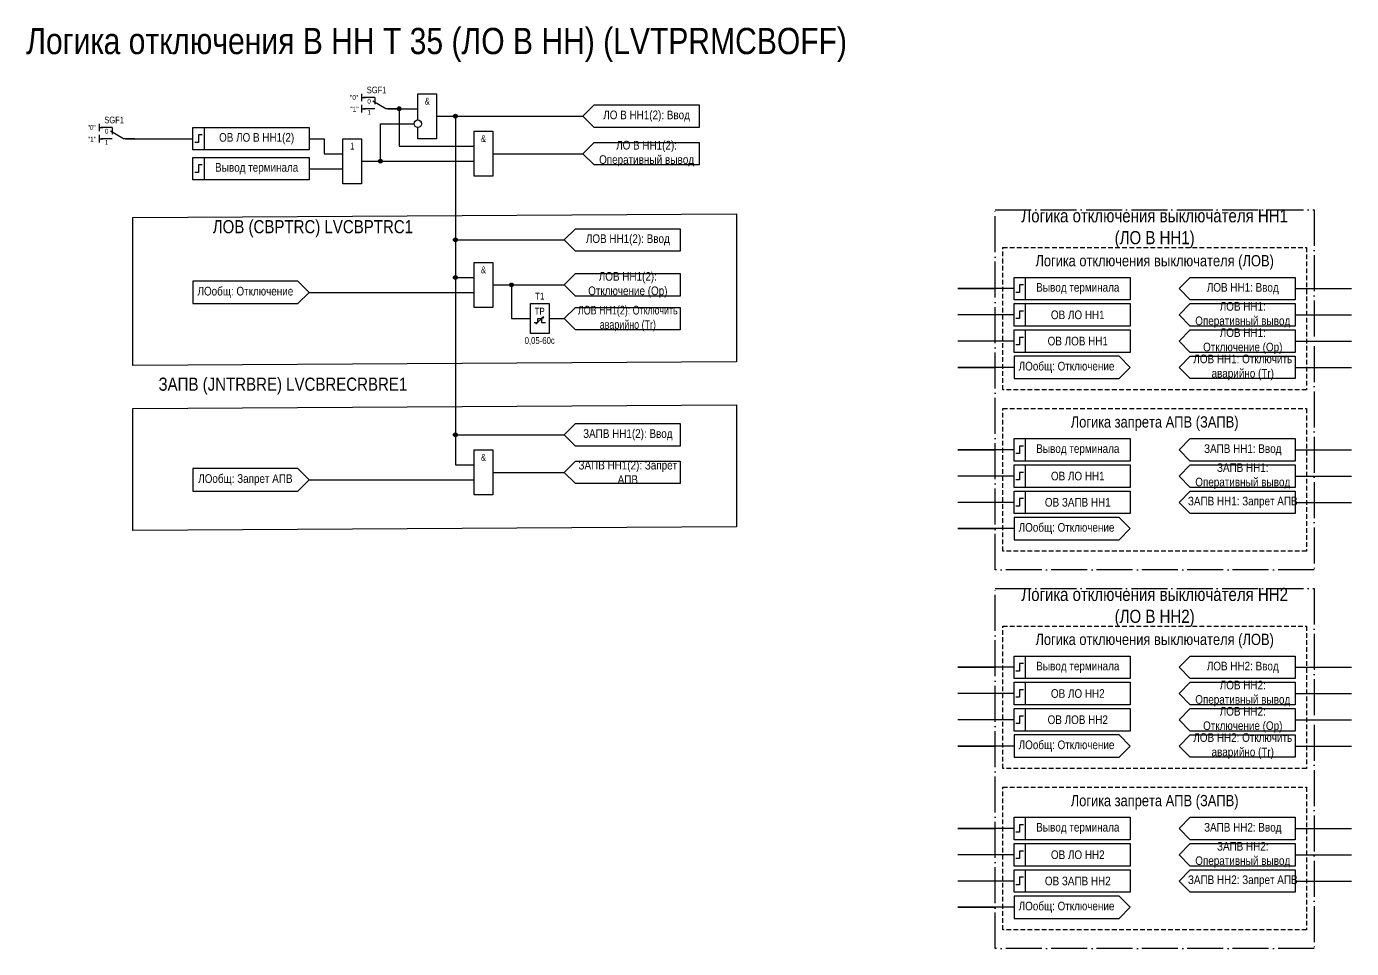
# Model space of a CAD drawing. Header units: millimetres. Extents: x -1066 to 325, y -57 to 189.
# Drawn here: x -1066.4 to -713, y -57 to 188.9 of the extents above; entities that cross this region are included whole.
import ezdxf
from ezdxf.enums import TextEntityAlignment as Align

# ---------------------------------------------------------------- set-up
doc = ezdxf.new("R2010")
doc.units = ezdxf.units.MM
doc.linetypes.add('ACAD_ISO04W100', pattern=[30, 24, -3, 0, -3])
doc.linetypes.add('штриховая2', pattern=[0.375, 0.25, -0.125])
doc.layers.add('invisible', color=252, linetype='Continuous', plot=False)
doc.layers.add('TEXT', color=7, linetype='Continuous', lineweight=25)
doc.layers.add('Основная', color=7, linetype='Continuous')
doc.styles.add('2.5_Gost_RD', font='ARIALN.TTF', dxfattribs={"height": 2.5})
doc.styles.add('3.5_Gost_RD', font='ARIALN.TTF', dxfattribs={"height": 3.5})
doc.styles.add('Вывод', font='ARIALN.TTF', dxfattribs={"height": 2.5})
doc.styles.add('Компонент', font='ARIALN.TTF', dxfattribs={"height": 3.5})

# ---------------------------------------------------------------- blocks, each defined once
blk = doc.blocks.new('Точка')
at = {"ltscale": 100}
h = blk.add_hatch(color=256, dxfattribs=at)
h.dxf.hatch_style = 1
edge = h.paths.add_edge_path()
edge.add_arc((0, 0), 0.5, 0, 360)
blk.add_circle((0, 0), 0.5, dxfattribs=at)
blk = doc.blocks.new('*U78')
at = {"layer": 'Основная', "color": 0}
blk.add_line((0, 0), (7, 4), dxfattribs=at)
at = {"layer": 'Основная', "ltscale": 0.35}
blk.add_line((6, 6), (6, 2.5), dxfattribs=at)
blk = doc.blocks.new('*U80')
at = {"layer": 'Основная', "color": 0}
for p, q in [((-3, 6), (-9, 6)), ((-3, 0), (-9, 0)), ((9, 0), (3, 0))]:
    blk.add_line(p, q, dxfattribs=at)
at = {"layer": 'Основная', "ltscale": 0.25, "xscale": -1}
blk.add_blockref('*U78', (3, 0), dxfattribs=at)
at = {"layer": 'Основная'}
for tag, height, style, p in [('В1', 2.5, 'Вывод', (-14, 6)), ('ОУ', 3.5, 'Компонент', (-2, 10)), ('В2', 2.5, 'Вывод', (-6, 4)), ('В3', 2.5, 'Вывод', (-6, -2))]:
    blk.add_attdef(tag, text='', height=height, dxfattribs=dict(at, style=style)).set_placement(p, align=Align.MIDDLE_CENTER)

msp = doc.modelspace()

# ---------------------------------------------------------------- linework, layer by layer
at = {"ltscale": 100}
for p, q in [((-977, 171), (-977, 169)), ((-977, 170), (-976, 170)), ((-977, 168), (-977, 166)), ((-977, 167), (-976, 167)), ((-982, 155), (-982, 155)), ((-920, 123), (-923, 120)), ((-923, 120), (-920, 117)), ((-803, 119), (-818, 119)), ((-818, 119), (-808, 119)), ((-728, 119), (-713, 119)), ((-930.5, 109.5), (-928.5, 111.5)), ((-928.5, 111.5), (-929.01, 111.25)), ((-928.5, 111.5), (-928.74, 111.02)), ((-803, 112), (-818, 112)), ((-728, 112), (-713, 112)), ((-803, 105), (-818, 105)), ((-728, 105), (-713, 105)), ((-803, 98), (-818, 98)), ((-818, 98), (-808, 98)), ((-728, 98), (-713, 98)), ((-803, 76), (-818, 76)), ((-818, 76), (-808, 76)), ((-728, 76), (-713, 76)), ((-920, 73), (-923, 70)), ((-923, 70), (-920, 67)), ((-803, 69), (-818, 69)), ((-728, 69), (-713, 69)), ((-803, 62), (-818, 62)), ((-728, 62), (-713, 62)), ((-803, 55), (-818, 55)), ((-818, 55), (-808, 55)), ((-803, 18), (-818, 18)), ((-818, 18), (-808, 18)), ((-728, 18), (-713, 18)), ((-803, 11), (-818, 11)), ((-728, 11), (-713, 11)), ((-803, 4), (-818, 4)), ((-728, 4), (-713, 4)), ((-803, -3), (-818, -3)), ((-818, -3), (-808, -3)), ((-728, -3), (-713, -3)), ((-803, -25), (-818, -25)), ((-818, -25), (-808, -25)), ((-728, -25), (-713, -25)), ((-803, -32), (-818, -32)), ((-728, -32), (-713, -32)), ((-803, -39), (-818, -39)), ((-728, -39), (-713, -39)), ((-803, -46), (-818, -46)), ((-818, -46), (-808, -46))]:
    msp.add_line(p, q, dxfattribs=at)
for points in [[(-962, 164), (-962, 171), (-957, 171), (-957, 159), (-962, 159), (-962, 162)], [(-970, 167), (-962, 167)], [(-970, 167), (-967, 167), (-967, 157), (-947, 157)], [(-918, 165), (-915, 168), (-887, 168), (-887, 162), (-915, 162), (-918, 165)], [(-977, 153), (-972, 153), (-972, 163), (-963, 163)], [(-957, 165), (-952, 165), (-952, 122), (-947, 122)], [(-957, 165), (-952, 165), (-952, 72), (-947, 72)], [(-957, 165), (-918, 165)], [(-991, 159), (-987, 159), (-987, 155), (-982, 155)], [(-918, 155), (-915, 158), (-887, 158), (-887, 152), (-915, 152), (-918, 155)], [(-977, 153), (-947, 153)], [(-942, 155), (-918, 155)], [(-991, 151), (-982, 151)], [(-923, 132), (-920, 135), (-892, 135), (-892, 129), (-920, 129), (-923, 132)], [(-952, 132), (-923, 132)], [(-991, 118), (-994, 121), (-1022, 121), (-1022, 115), (-994, 115), (-991, 118)], [(-923, 120), (-920, 123), (-892, 123), (-892, 117), (-920, 117), (-923, 120)], [(-759, 119), (-756, 122), (-728, 122), (-728, 116), (-756, 116), (-759, 119)], [(-991, 118), (-947, 118)], [(-942, 120), (-923, 120)], [(-942, 120), (-937, 120), (-937, 111), (-932, 111)], [(-923, 111), (-920, 114), (-892, 114), (-892, 108), (-920, 108), (-923, 111)], [(-759, 112), (-756, 115), (-728, 115), (-728, 109), (-756, 109), (-759, 112)], [(-931, 110), (-930, 110), (-930, 111), (-929, 111), (-929, 110), (-928, 110)], [(-927, 111), (-923, 111)], [(-772, 98), (-775, 101), (-803, 101), (-803, 95), (-775, 95), (-772, 98)], [(-923, 80), (-920, 83), (-892, 83), (-892, 77), (-920, 77), (-923, 80)], [(-952, 80), (-923, 80)], [(-759, 76), (-756, 79), (-728, 79), (-728, 73), (-756, 73), (-759, 76)], [(-991, 68), (-994, 71), (-1022, 71), (-1022, 65), (-994, 65), (-991, 68)], [(-923, 70), (-920, 73), (-892, 73), (-892, 67), (-920, 67), (-923, 70)], [(-759, 69), (-756, 72), (-728, 72), (-728, 66), (-756, 66), (-759, 69)], [(-991, 68), (-947, 68)], [(-942, 70), (-923, 70)], [(-772, 55), (-775, 58), (-803, 58), (-803, 52), (-775, 52), (-772, 55)], [(-759, 18), (-756, 21), (-728, 21), (-728, 15), (-756, 15), (-759, 18)], [(-759, 11), (-756, 14), (-728, 14), (-728, 8), (-756, 8), (-759, 11)], [(-772, -3), (-775, 0), (-803, 0), (-803, -6), (-775, -6), (-772, -3)], [(-759, -25), (-756, -22), (-728, -22), (-728, -28), (-756, -28), (-759, -25)], [(-759, -32), (-756, -29), (-728, -29), (-728, -35), (-756, -35), (-759, -32)], [(-772, -46), (-775, -43), (-803, -43), (-803, -49), (-775, -49), (-772, -46)]]:
    msp.add_lwpolyline(points, dxfattribs=at)
for points in [[(-1022, 162), (-991, 162), (-991, 156), (-1022, 156)], [(-1022, 162), (-1019, 162), (-1019, 156), (-1022, 156)], [(-947, 161), (-942, 161), (-942, 149), (-947, 149)], [(-982, 159), (-977, 159), (-977, 147), (-982, 147)], [(-1022, 154), (-991, 154), (-991, 148), (-1022, 148)], [(-1022, 154), (-1019, 154), (-1019, 148), (-1022, 148)], [(-947, 126), (-942, 126), (-942, 114), (-947, 114)], [(-803, 122), (-800, 122), (-800, 116), (-803, 116)], [(-803, 122), (-772, 122), (-772, 116), (-803, 116)], [(-932, 115), (-927, 115), (-927, 107), (-932, 107)], [(-803, 115), (-800, 115), (-800, 109), (-803, 109)], [(-803, 115), (-772, 115), (-772, 109), (-803, 109)], [(-803, 108), (-800, 108), (-800, 102), (-803, 102)], [(-803, 108), (-772, 108), (-772, 102), (-803, 102)], [(-803, 79), (-800, 79), (-800, 73), (-803, 73)], [(-803, 79), (-772, 79), (-772, 73), (-803, 73)], [(-947, 76), (-942, 76), (-942, 64), (-947, 64)], [(-803, 72), (-800, 72), (-800, 66), (-803, 66)], [(-803, 72), (-772, 72), (-772, 66), (-803, 66)], [(-803, 65), (-800, 65), (-800, 59), (-803, 59)], [(-803, 65), (-772, 65), (-772, 59), (-803, 59)], [(-803, 21), (-800, 21), (-800, 15), (-803, 15)], [(-803, 21), (-772, 21), (-772, 15), (-803, 15)], [(-803, 14), (-800, 14), (-800, 8), (-803, 8)], [(-803, 14), (-772, 14), (-772, 8), (-803, 8)], [(-803, 7), (-800, 7), (-800, 1), (-803, 1)], [(-803, 7), (-772, 7), (-772, 1), (-803, 1)], [(-803, -22), (-800, -22), (-800, -28), (-803, -28)], [(-803, -22), (-772, -22), (-772, -28), (-803, -28)], [(-803, -29), (-800, -29), (-800, -35), (-803, -35)], [(-803, -29), (-772, -29), (-772, -35), (-803, -35)], [(-803, -36), (-800, -36), (-800, -42), (-803, -42)], [(-803, -36), (-772, -36), (-772, -42), (-803, -42)]]:
    msp.add_lwpolyline(points, close=True, dxfattribs=at)
at = {"lineweight": 30, "ltscale": 100}
for points in [[(-1019.5, 160), (-1020.5, 160), (-1020.5, 158), (-1021.5, 158)], [(-1019.5, 152), (-1020.5, 152), (-1020.5, 150), (-1021.5, 150)], [(-800.5, 120), (-801.5, 120), (-801.5, 118), (-802.5, 118)], [(-800.5, 113), (-801.5, 113), (-801.5, 111), (-802.5, 111)], [(-800.5, 106), (-801.5, 106), (-801.5, 104), (-802.5, 104)], [(-800.5, 77), (-801.5, 77), (-801.5, 75), (-802.5, 75)], [(-800.5, 70), (-801.5, 70), (-801.5, 68), (-802.5, 68)], [(-800.5, 63), (-801.5, 63), (-801.5, 61), (-802.5, 61)], [(-800.5, 19), (-801.5, 19), (-801.5, 17), (-802.5, 17)], [(-800.5, 12), (-801.5, 12), (-801.5, 10), (-802.5, 10)], [(-800.5, 5), (-801.5, 5), (-801.5, 3), (-802.5, 3)], [(-800.5, -24), (-801.5, -24), (-801.5, -26), (-802.5, -26)], [(-800.5, -31), (-801.5, -31), (-801.5, -33), (-802.5, -33)], [(-800.5, -38), (-801.5, -38), (-801.5, -40), (-802.5, -40)]]:
    msp.add_lwpolyline(points, dxfattribs=at)
at = {"color": 4, "ltscale": 100}
for points in [[(-1038, 138), (-877, 139), (-877, 99.5), (-1038, 98.5)], [(-1038, 87), (-877, 88), (-877, 55.5), (-1038, 54.5)]]:
    msp.add_lwpolyline(points, close=True, dxfattribs=at)
at = {"color": 251, "linetype": 'ACAD_ISO04W100', "lineweight": 30, "ltscale": 0.4, "true_color": 0x58595b}
for points in [[(-808, 140), (-723, 140), (-723, 44), (-808, 44)], [(-808, 39), (-723, 39), (-723, -57), (-808, -57)]]:
    msp.add_lwpolyline(points, close=True, dxfattribs=at)
at = {"linetype": 'штриховая2', "ltscale": 5}
for points in [[(-806, 130), (-725, 130), (-725, 92), (-806, 92)], [(-806, 87), (-725, 87), (-725, 49), (-806, 49)], [(-806, 29), (-725, 29), (-725, -9), (-806, -9)], [(-806, -14), (-725, -14), (-725, -52), (-806, -52)]]:
    msp.add_lwpolyline(points, close=True, dxfattribs=at)
msp.add_circle((-962, 163), 1)
at = {"layer": 'invisible', "ltscale": 100}
for p, q in [((-1047, 163), (-1047, 161)), ((-1047, 162), (-1046, 162)), ((-1047, 160), (-1047, 158)), ((-1047, 159), (-1046, 159))]:
    msp.add_line(p, q, dxfattribs=at)
msp.add_lwpolyline([(-1040, 159), (-1022, 159)], dxfattribs=at)
at = {"layer": 'Основная', "ltscale": 100}
for points in [[(-728, 108), (-728, 102), (-756, 102), (-759, 105), (-756, 108)], [(-728, 101), (-728, 95), (-756, 95), (-759, 98), (-756, 101)], [(-728, 65), (-728, 59), (-756, 59), (-759, 62), (-756, 65)], [(-728, 7), (-728, 1), (-756, 1), (-759, 4), (-756, 7)], [(-728, 0), (-728, -6), (-756, -6), (-759, -3), (-756, 0)], [(-728, -36), (-728, -42), (-756, -42), (-759, -39), (-756, -36)]]:
    msp.add_lwpolyline(points, close=True, dxfattribs=at)

# ---------------------------------------------------------------- block references
at = {"ltscale": 100}
for p in [(-967, 167), (-952, 165), (-972, 153), (-952, 132), (-952, 122), (-937, 120), (-952, 80)]:
    msp.add_blockref('Точка', p, dxfattribs=at)
at = {"layer": 'invisible', "ltscale": 0.25, "xscale": 0.5, "yscale": 0.5, "zscale": 0.5}
msp.add_blockref('*U80', (-1042, 159), dxfattribs=at).add_auto_attribs({'ОУ': 'SGF1', 'В1': '"0"', 'В2': '0', 'В3': '1'})
at = {"layer": 'Основная', "ltscale": 0.25, "xscale": 0.5, "yscale": 0.5, "zscale": 0.5}
msp.add_blockref('*U80', (-972, 167), dxfattribs=at).add_auto_attribs({'ОУ': 'SGF1', 'В1': '"0"', 'В2': '0', 'В3': '1'})

# ---------------------------------------------------------------- texts
at = {"color": 4, "ltscale": 100, "insert": (-957, 184), "char_height": 7, "width": 218.5721, "attachment_point": 5, "style": '3.5_Gost_RD'}
msp.add_mtext('{\\C3;Логика отключения В НН Т 35 (ЛО В НН) (LVTPRMCBOFF)}', dxfattribs=at)
at = {"ltscale": 100, "attachment_point": 5}
for s, insert, char_height, width, style in [('&', (-959.5, 169), 1.8, 5, '2.5_Gost_RD'), ('ЛО В НН1(2): Ввод', (-901, 165), 2.3, 28, '2.5_Gost_RD'), ('&', (-944.5, 159), 1.8, 5, '2.5_Gost_RD'), ('1', (-979.5, 157), 1.8, 5, '2.5_Gost_RD'), ('ЛО В НН1(2): Оперативный вывод', (-901, 155), 2.3, 28, '2.5_Gost_RD'), ('ЛОВ (CBPTRC) {\\C6;LVCBPTRC1}', (-990, 135), 3.5, 140, '3.5_Gost_RD'), ('&', (-944.5, 124), 1.8, 5, '2.5_Gost_RD'), ('T1', (-929.5, 117), 1.8, 5, '2.5_Gost_RD'), ('TP', (-929.5, 113), 1.8, 5, '2.5_Gost_RD'), ('0,05-60с', (-929.5, 105), 1.8, 5, '2.5_Gost_RD'), ('ЗАПВ (JNTRBRE) {\\C6;LVCBRECRBRE1}', (-998, 93), 3.5, 140, '3.5_Gost_RD'), ('&', (-944.5, 74), 1.8, 5, '2.5_Gost_RD')]:
    msp.add_mtext(s, dxfattribs=dict(at, insert=insert, char_height=char_height, width=width, style=style))
at = {"ltscale": 100, "insert": (-980, 167.5), "char_height": 1.25, "attachment_point": 1, "style": '3.5_Gost_RD'}
msp.add_mtext_dynamic_manual_height_columns('"1"', width=2, gutter_width=17.5, heights=[0], dxfattribs=at)
at = {"color": 0, "ltscale": 100, "char_height": 2.3, "width": 28, "attachment_point": 5, "style": '2.5_Gost_RD'}
for s, insert in [('{\\C256;ОВ ЛО В НН1(2)}', (-1005, 159)), ('{\\C256;Вывод терминала}', (-1005, 151)), ('{\\C256;Вывод терминала}', (-786, 119)), ('{\\C256;Вывод терминала}', (-786, 76)), ('{\\C256;Вывод терминала}', (-786, 18)), ('{\\C256;Вывод терминала}', (-786, -25))]:
    msp.add_mtext(s, dxfattribs=dict(at, insert=insert))
at = {"color": 30, "ltscale": 100, "attachment_point": 5, "style": '3.5_Gost_RD'}
for s, insert, char_height, width in [('Логика отключения выключателя НН1 (ЛО В НН1)', (-765.5, 135), 3.5, 76.6201), ('Логика отключения выключателя (ЛОВ)', (-765.5, 126), 3, 81), ('Логика запрета АПВ (ЗАПВ)', (-765.5, 83), 3, 81), ('Логика отключения выключателя НН2 (ЛО В НН2)', (-765.5, 34), 3.5, 76.6201), ('Логика отключения выключателя (ЛОВ)', (-765.5, 25), 3, 81), ('Логика запрета АПВ (ЗАПВ)', (-765.5, -18), 3, 81)]:
    msp.add_mtext(s, dxfattribs=dict(at, insert=insert, char_height=char_height, width=width))
at = {"layer": 'invisible', "ltscale": 100, "insert": (-1050, 159.5), "char_height": 1.25, "attachment_point": 1, "style": '3.5_Gost_RD'}
msp.add_mtext_dynamic_manual_height_columns('"1"', width=2, gutter_width=17.5, heights=[0], dxfattribs=at)
at = {"layer": 'TEXT', "ltscale": 100, "char_height": 2.3, "attachment_point": 5, "style": '2.5_Gost_RD'}
for s, insert, width in [('ЛОВ НН1(2): Ввод', (-906, 132), 28), ('ЛОВ НН1(2): Отключение (Op)', (-906, 120), 28), ('ЛОВ НН1: Ввод', (-742, 119), 28), ('{\\W0.9;ЛОВ НН1(2): Отключить аварийно (Tr)}', (-906, 111), 29.7284), ('ЛОВ НН1: Оперативный вывод', (-742, 112), 28), ('ЛОВ НН1: Отключение (Op)', (-742, 105), 28), ('ЛОВ НН1: Отключить аварийно (Tr)', (-742, 98), 29.7284), ('ЗАПВ НН1(2): Ввод', (-906, 80), 28), ('ЗАПВ НН1: Ввод', (-742, 76), 28), ('ЗАПВ НН1(2): Запрет АПВ', (-906, 70), 28), ('ЗАПВ НН1: Оперативный вывод', (-742, 69), 28), ('ЗАПВ НН1: Запрет АПВ', (-742, 62), 28), ('ЛОВ НН2: Ввод', (-742, 18), 28), ('ЛОВ НН2: Оперативный вывод', (-742, 11), 28), ('ЛОВ НН2: Отключение (Op)', (-742, 4), 28), ('ЛОВ НН2: Отключить аварийно (Tr)', (-742, -3), 29.7284), ('ЗАПВ НН2: Ввод', (-742, -25), 28), ('ЗАПВ НН2: Оперативный вывод', (-742, -32), 28), ('ЗАПВ НН2: Запрет АПВ', (-742, -39), 28)]:
    msp.add_mtext(s, dxfattribs=dict(at, insert=insert, width=width))
at = {"layer": 'TEXT', "color": 0, "ltscale": 100, "char_height": 2.3, "width": 28, "attachment_point": 5, "style": '2.5_Gost_RD'}
for s, insert in [('{\\C256;ОВ ЛО НН1}', (-786, 112)), ('{\\C256;ОВ ЛО НН1}', (-786, 69)), ('{\\C256;ОВ ЛО НН2}', (-786, 11)), ('{\\C256;ОВ ЛО НН2}', (-786, -32))]:
    msp.add_mtext(s, dxfattribs=dict(at, insert=insert))
at = {"layer": 'Основная', "color": 0, "ltscale": 100, "char_height": 2.3, "width": 28, "attachment_point": 5, "style": '2.5_Gost_RD'}
for s, insert in [('{\\C256;ЛОобщ: Отключение}', (-1008, 118)), ('{\\C256;ОВ ЛОВ НН1}', (-786, 105)), ('{\\C256;ЛОобщ: Отключение}', (-789, 98)), ('{\\C256;ЛОобщ: Запрет АПВ}', (-1008, 68)), ('{\\C256;ОВ ЗАПВ НН1}', (-786, 62)), ('{\\C256;ЛОобщ: Отключение}', (-789, 55)), ('{\\C256;ОВ ЛОВ НН2}', (-786, 4)), ('{\\C256;ЛОобщ: Отключение}', (-789, -3)), ('{\\C256;ОВ ЗАПВ НН2}', (-786, -39)), ('{\\C256;ЛОобщ: Отключение}', (-789, -46))]:
    msp.add_mtext(s, dxfattribs=dict(at, insert=insert))

doc.saveas('drawing.dxf')
